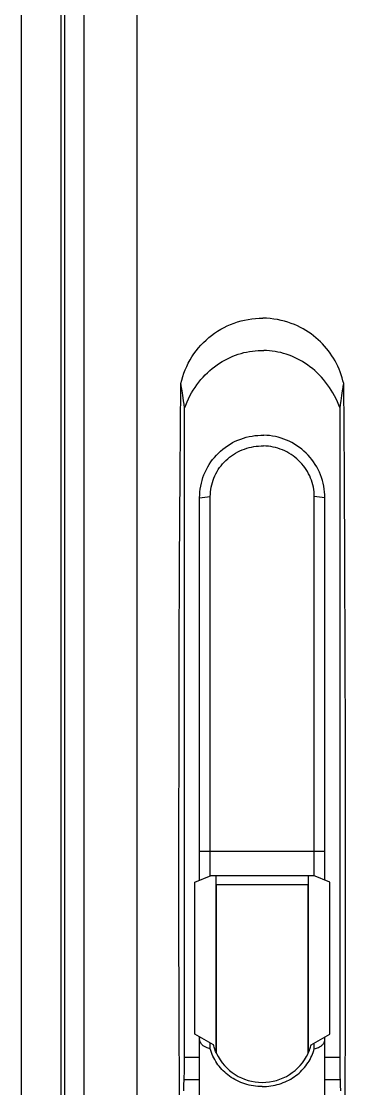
# Model space of a CAD drawing. Header units: millimetres. Extents: x 42356 to 50646, y 31507 to 39566.
# Drawn here: x 43022 to 43089.3, y 32901.3 to 33122.9 of the extents above; entities that cross this region are included whole.
import ezdxf

# ---------------------------------------------------------------- set-up
doc = ezdxf.new("R2010")
doc.units = ezdxf.units.MM
doc.layers.add('000-PI-ORMAR', color=2, linetype='Continuous')

msp = doc.modelspace()

# ---------------------------------------------------------------- linework, layer by layer
at = {"layer": '000-PI-ORMAR'}
for p, q in [((43031.017, 31875.989), (43031.017, 33973.989)), ((43030.267, 31975.489), (43030.267, 33972.489)), ((43022.017, 31977.989), (43022.017, 33969.989)), ((43035.017, 32036.989), (43035.017, 33910.989)), ((43046.017, 32036.989), (43046.017, 33910.989)), ((43064.074, 33059.357), (43064.757, 33059.691)), ((43064.757, 33059.691), (43065.453, 33059.995)), ((43065.453, 33059.995), (43066.162, 33060.268)), ((43066.162, 33060.268), (43066.883, 33060.509)), ((43066.883, 33060.509), (43067.615, 33060.719)), ((43067.615, 33060.719), (43068.358, 33060.896)), ((43068.358, 33060.896), (43069.11, 33061.042)), ((43069.11, 33061.042), (43069.866, 33061.154)), ((43069.866, 33061.154), (43070.625, 33061.232)), ((43070.625, 33061.232), (43071.384, 33061.277)), ((43071.384, 33061.277), (43072.143, 33061.288)), ((43072.902, 33061.266), (43072.143, 33061.288)), ((43073.659, 33061.21), (43072.902, 33061.266)), ((43074.414, 33061.121), (43073.659, 33061.21)), ((43075.167, 33060.999), (43074.414, 33061.121)), ((43075.912, 33060.844), (43075.167, 33060.999)), ((43076.637, 33060.66), (43075.912, 33060.844)), ((43077.339, 33060.45), (43076.637, 33060.66)), ((43078.019, 33060.214), (43077.339, 33060.45)), ((43078.676, 33059.956), (43078.019, 33060.214)), ((43079.31, 33059.676), (43078.676, 33059.956)), ((43079.921, 33059.377), (43079.31, 33059.676)), ((43060.338, 33056.751), (43060.908, 33057.251)), ((43060.908, 33057.251), (43061.501, 33057.725)), ((43061.501, 33057.725), (43062.116, 33058.175)), ((43062.116, 33058.175), (43062.752, 33058.598)), ((43062.752, 33058.598), (43063.406, 33058.992)), ((43063.406, 33058.992), (43064.074, 33059.357)), ((43080.509, 33059.06), (43079.921, 33059.377)), ((43081.074, 33058.727), (43080.509, 33059.06)), ((43081.616, 33058.381), (43081.074, 33058.727)), ((43082.136, 33058.02), (43081.616, 33058.381)), ((43082.641, 33057.641), (43082.136, 33058.02)), ((43083.132, 33057.245), (43082.641, 33057.641)), ((43083.607, 33056.832), (43083.132, 33057.245)), ((43058.293, 33054.519), (43058.767, 33055.111)), ((43058.767, 33055.111), (43059.267, 33055.681)), ((43059.267, 33055.681), (43059.791, 33056.228)), ((43059.791, 33056.228), (43060.338, 33056.751)), ((43084.066, 33056.403), (43083.607, 33056.832)), ((43084.508, 33055.957), (43084.066, 33056.403)), ((43084.935, 33055.495), (43084.508, 33055.957)), ((43085.344, 33055.018), (43084.935, 33055.495)), ((43085.736, 33054.526), (43085.344, 33055.018)), ((43057.027, 33052.623), (43057.42, 33053.273)), ((43057.42, 33053.273), (43057.843, 33053.906)), ((43057.843, 33053.906), (43058.293, 33054.519)), ((43064.239, 33052.592), (43064.787, 33052.879)), ((43064.787, 33052.879), (43065.34, 33053.144)), ((43065.34, 33053.144), (43065.898, 33053.386)), ((43065.898, 33053.386), (43066.462, 33053.606)), ((43066.462, 33053.606), (43067.033, 33053.804)), ((43067.033, 33053.804), (43067.609, 33053.981)), ((43067.609, 33053.981), (43068.19, 33054.136)), ((43068.19, 33054.136), (43068.776, 33054.269)), ((43068.776, 33054.269), (43069.365, 33054.38)), ((43069.365, 33054.38), (43069.955, 33054.469)), ((43069.955, 33054.469), (43070.545, 33054.535)), ((43070.545, 33054.535), (43071.135, 33054.579)), ((43071.135, 33054.579), (43071.723, 33054.602)), ((43071.723, 33054.602), (43072.311, 33054.602)), ((43072.899, 33054.579), (43072.311, 33054.602)), ((43073.489, 33054.535), (43072.899, 33054.579)), ((43074.079, 33054.469), (43073.489, 33054.535)), ((43074.669, 33054.38), (43074.079, 33054.469)), ((43075.258, 33054.269), (43074.669, 33054.38)), ((43075.843, 33054.136), (43075.258, 33054.269)), ((43076.425, 33053.981), (43075.843, 33054.136)), ((43077.001, 33053.804), (43076.425, 33053.981)), ((43077.571, 33053.606), (43077.001, 33053.804)), ((43078.136, 33053.386), (43077.571, 33053.606)), ((43078.694, 33053.144), (43078.136, 33053.386)), ((43079.247, 33052.879), (43078.694, 33053.144)), ((43079.795, 33052.592), (43079.247, 33052.879)), ((43086.11, 33054.02), (43085.736, 33054.526)), ((43086.466, 33053.5), (43086.11, 33054.02)), ((43086.804, 33052.966), (43086.466, 33053.5)), ((43087.122, 33052.421), (43086.804, 33052.966)), ((43055.751, 33049.88), (43056.024, 33050.585)), ((43056.024, 33050.585), (43056.328, 33051.278)), ((43056.328, 33051.278), (43056.662, 33051.958)), ((43056.662, 33051.958), (43057.027, 33052.623)), ((43061.125, 33050.404), (43061.617, 33050.821)), ((43061.617, 33050.821), (43062.121, 33051.218)), ((43062.121, 33051.218), (43062.637, 33051.594)), ((43062.637, 33051.594), (43063.163, 33051.949)), ((43063.163, 33051.949), (43063.698, 33052.282)), ((43063.698, 33052.282), (43064.239, 33052.592)), ((43080.336, 33052.282), (43079.795, 33052.592)), ((43080.871, 33051.949), (43080.336, 33052.282)), ((43081.397, 33051.594), (43080.871, 33051.949)), ((43081.913, 33051.218), (43081.397, 33051.594)), ((43082.417, 33050.821), (43081.913, 33051.218)), ((43082.909, 33050.404), (43082.417, 33050.821)), ((43087.42, 33051.863), (43087.122, 33052.421)), ((43087.698, 33051.295), (43087.42, 33051.863)), ((43087.955, 33050.716), (43087.698, 33051.295)), ((43088.191, 33050.128), (43087.955, 33050.716)), ((43055.119, 33047.698), (43055.298, 33048.435)), ((43055.298, 33048.435), (43055.509, 33049.163)), ((43055.509, 33049.163), (43055.751, 33049.88)), ((43058.869, 33048.019), (43059.292, 33048.536)), ((43059.292, 33048.536), (43059.73, 33049.034)), ((43059.73, 33049.034), (43060.181, 33049.511)), ((43060.181, 33049.511), (43060.646, 33049.968)), ((43060.646, 33049.968), (43061.125, 33050.404)), ((43083.387, 33049.968), (43082.909, 33050.404)), ((43083.853, 33049.511), (43083.387, 33049.968)), ((43084.304, 33049.034), (43083.853, 33049.511)), ((43084.742, 33048.536), (43084.304, 33049.034)), ((43085.165, 33048.019), (43084.742, 33048.536)), ((43088.405, 33049.531), (43088.191, 33050.128)), ((43088.597, 33048.927), (43088.405, 33049.531)), ((43088.767, 33048.316), (43088.597, 33048.927)), ((43054.979, 33028.929), (43055.119, 33047.698)), ((43055.16, 33047.471), (43055.119, 33047.698)), ((43055.206, 33047.21), (43055.16, 33047.471)), ((43055.256, 33046.912), (43055.206, 33047.21)), ((43055.31, 33046.574), (43055.256, 33046.912)), ((43055.37, 33046.19), (43055.31, 33046.574)), ((43055.436, 33045.757), (43055.37, 33046.19)), ((43057.341, 33045.762), (43057.696, 33046.352)), ((43057.696, 33046.352), (43058.069, 33046.926)), ((43058.069, 33046.926), (43058.461, 33047.482)), ((43058.461, 33047.482), (43058.869, 33048.019)), ((43085.573, 33047.482), (43085.165, 33048.019)), ((43085.965, 33046.925), (43085.573, 33047.482)), ((43086.338, 33046.352), (43085.965, 33046.925)), ((43086.693, 33045.762), (43086.338, 33046.352)), ((43088.597, 33045.749), (43088.663, 33046.183)), ((43088.663, 33046.183), (43088.723, 33046.569)), ((43088.723, 33046.569), (43088.778, 33046.909)), ((43088.915, 33047.698), (43088.767, 33048.316)), ((43088.778, 33046.909), (43088.828, 33047.208)), ((43088.828, 33047.208), (43088.873, 33047.47)), ((43088.873, 33047.47), (43088.915, 33047.698)), ((43089.055, 33028.929), (43088.915, 33047.698)), ((43055.508, 33045.27), (43055.436, 33045.757)), ((43055.587, 33044.723), (43055.508, 33045.27)), ((43055.674, 33044.105), (43055.587, 33044.723)), ((43055.771, 33043.402), (43055.674, 33044.105)), ((43056.398, 33043.903), (43056.691, 33044.537)), ((43056.691, 33044.537), (43057.006, 33045.157)), ((43057.006, 33045.157), (43057.341, 33045.762)), ((43087.028, 33045.157), (43086.693, 33045.762)), ((43087.343, 33044.537), (43087.028, 33045.157)), ((43087.636, 33043.903), (43087.343, 33044.537)), ((43088.262, 33043.397), (43088.359, 33044.097)), ((43088.359, 33044.097), (43088.446, 33044.714)), ((43088.446, 33044.714), (43088.525, 33045.261)), ((43088.525, 33045.261), (43088.597, 33045.749)), ((43055.879, 33042.603), (43055.771, 33043.402)), ((43055.879, 33042.603), (43056.127, 33043.258)), ((43055.879, 32907.798), (43055.879, 33042.603)), ((43056.127, 33043.258), (43056.398, 33043.903)), ((43087.907, 33043.258), (43087.636, 33043.903)), ((43088.155, 33042.603), (43087.907, 33043.258)), ((43088.155, 33042.603), (43088.262, 33043.397)), ((43088.155, 32907.798), (43088.155, 33042.603)), ((43064.82, 33034.815), (43065.336, 33035.141)), ((43065.336, 33035.141), (43065.866, 33035.442)), ((43065.866, 33035.442), (43066.41, 33035.718)), ((43066.41, 33035.718), (43066.967, 33035.968)), ((43066.967, 33035.968), (43067.534, 33036.192)), ((43067.534, 33036.192), (43068.112, 33036.389)), ((43068.112, 33036.389), (43068.698, 33036.558)), ((43068.698, 33036.558), (43069.291, 33036.7)), ((43069.291, 33036.7), (43069.891, 33036.814)), ((43069.891, 33036.814), (43070.495, 33036.9)), ((43070.495, 33036.9), (43071.102, 33036.957)), ((43071.102, 33036.957), (43071.712, 33036.985)), ((43071.712, 33036.985), (43072.322, 33036.985)), ((43072.931, 33036.957), (43072.322, 33036.985)), ((43073.539, 33036.9), (43072.931, 33036.957)), ((43074.143, 33036.814), (43073.539, 33036.9)), ((43074.743, 33036.7), (43074.143, 33036.814)), ((43075.336, 33036.558), (43074.743, 33036.7)), ((43075.922, 33036.389), (43075.336, 33036.558)), ((43076.5, 33036.192), (43075.922, 33036.389)), ((43077.067, 33035.968), (43076.5, 33036.192)), ((43077.624, 33035.718), (43077.067, 33035.968)), ((43078.168, 33035.442), (43077.624, 33035.718)), ((43078.698, 33035.141), (43078.168, 33035.442)), ((43079.214, 33034.815), (43078.698, 33035.141)), ((43062.097, 33032.391), (43062.501, 33032.846)), ((43062.501, 33032.846), (43062.927, 33033.283)), ((43062.927, 33033.283), (43063.373, 33033.699)), ((43063.373, 33033.699), (43063.837, 33034.093)), ((43063.837, 33034.093), (43064.32, 33034.466)), ((43064.32, 33034.466), (43064.82, 33034.815)), ((43065.631, 33032.72), (43066.046, 33033.003)), ((43066.046, 33033.003), (43066.473, 33033.267)), ((43066.473, 33033.267), (43066.914, 33033.511)), ((43066.914, 33033.511), (43067.365, 33033.735)), ((43067.365, 33033.735), (43067.827, 33033.937)), ((43067.827, 33033.937), (43068.298, 33034.119)), ((43068.298, 33034.119), (43068.777, 33034.278)), ((43068.777, 33034.278), (43069.263, 33034.416)), ((43069.263, 33034.416), (43069.756, 33034.531)), ((43069.756, 33034.531), (43070.253, 33034.623)), ((43070.253, 33034.623), (43070.754, 33034.693)), ((43070.754, 33034.693), (43071.258, 33034.739)), ((43071.258, 33034.739), (43071.764, 33034.762)), ((43071.764, 33034.762), (43072.27, 33034.762)), ((43072.776, 33034.739), (43072.27, 33034.762)), ((43073.28, 33034.693), (43072.776, 33034.739)), ((43073.781, 33034.623), (43073.28, 33034.693)), ((43074.278, 33034.531), (43073.781, 33034.623)), ((43074.771, 33034.416), (43074.278, 33034.531)), ((43075.257, 33034.278), (43074.771, 33034.416)), ((43075.736, 33034.119), (43075.257, 33034.278)), ((43076.207, 33033.937), (43075.736, 33034.119)), ((43076.669, 33033.735), (43076.207, 33033.937)), ((43077.12, 33033.511), (43076.669, 33033.735)), ((43077.56, 33033.267), (43077.12, 33033.511)), ((43077.988, 33033.003), (43077.56, 33033.267)), ((43078.403, 33032.72), (43077.988, 33033.003)), ((43079.714, 33034.466), (43079.214, 33034.815)), ((43080.196, 33034.093), (43079.714, 33034.466)), ((43080.661, 33033.699), (43080.196, 33034.093)), ((43081.107, 33033.283), (43080.661, 33033.699)), ((43081.533, 33032.846), (43081.107, 33033.283)), ((43081.937, 33032.391), (43081.533, 33032.846)), ((43060.705, 33030.395), (43061.017, 33030.918)), ((43061.017, 33030.918), (43061.354, 33031.425)), ((43061.354, 33031.425), (43061.714, 33031.916)), ((43061.714, 33031.916), (43062.097, 33032.391)), ((43063.17, 33030.255), (43063.468, 33030.654)), ((43063.468, 33030.654), (43063.786, 33031.038)), ((43063.786, 33031.038), (43064.122, 33031.407)), ((43064.122, 33031.407), (43064.475, 33031.761)), ((43064.475, 33031.761), (43064.845, 33032.098)), ((43064.845, 33032.098), (43065.23, 33032.418)), ((43065.23, 33032.418), (43065.631, 33032.72)), ((43078.804, 33032.418), (43078.403, 33032.72)), ((43079.189, 33032.098), (43078.804, 33032.418)), ((43079.559, 33031.761), (43079.189, 33032.098)), ((43079.912, 33031.407), (43079.559, 33031.761)), ((43080.248, 33031.038), (43079.912, 33031.407)), ((43080.566, 33030.654), (43080.248, 33031.038)), ((43080.864, 33030.255), (43080.566, 33030.654)), ((43082.32, 33031.916), (43081.937, 33032.391)), ((43082.68, 33031.425), (43082.32, 33031.916)), ((43083.017, 33030.918), (43082.68, 33031.425)), ((43083.329, 33030.395), (43083.017, 33030.918)), ((43054.869, 33010.24), (43054.979, 33028.929)), ((43059.71, 33028.176), (43059.919, 33028.748)), ((43059.919, 33028.748), (43060.155, 33029.309)), ((43060.155, 33029.309), (43060.417, 33029.858)), ((43060.417, 33029.858), (43060.705, 33030.395)), ((43061.979, 33028.086), (43062.175, 33028.54)), ((43062.175, 33028.54), (43062.393, 33028.986)), ((43062.393, 33028.986), (43062.631, 33029.42)), ((43062.631, 33029.42), (43062.89, 33029.844)), ((43062.89, 33029.844), (43063.17, 33030.255)), ((43081.144, 33029.844), (43080.864, 33030.255)), ((43081.403, 33029.42), (43081.144, 33029.844)), ((43081.641, 33028.986), (43081.403, 33029.42)), ((43081.859, 33028.54), (43081.641, 33028.986)), ((43082.055, 33028.086), (43081.859, 33028.54)), ((43083.617, 33029.858), (43083.329, 33030.395)), ((43083.879, 33029.309), (43083.617, 33029.858)), ((43084.115, 33028.748), (43083.879, 33029.309)), ((43084.324, 33028.176), (43084.115, 33028.748)), ((43089.165, 33010.24), (43089.055, 33028.929)), ((43059.145, 33025.811), (43059.245, 33026.412)), ((43059.245, 33026.412), (43059.372, 33027.007)), ((43059.372, 33027.007), (43059.527, 33027.596)), ((43059.527, 33027.596), (43059.71, 33028.176)), ((43061.337, 33025.706), (43061.42, 33026.192)), ((43061.42, 33026.192), (43061.525, 33026.675)), ((43061.525, 33026.675), (43061.654, 33027.152)), ((43061.654, 33027.152), (43061.806, 33027.622)), ((43061.806, 33027.622), (43061.979, 33028.086)), ((43082.228, 33027.622), (43082.055, 33028.086)), ((43082.38, 33027.152), (43082.228, 33027.622)), ((43082.509, 33026.675), (43082.38, 33027.152)), ((43082.614, 33026.192), (43082.509, 33026.675)), ((43082.697, 33025.706), (43082.614, 33026.192)), ((43084.507, 33027.596), (43084.324, 33028.176)), ((43084.662, 33027.007), (43084.507, 33027.596)), ((43084.789, 33026.412), (43084.662, 33027.007)), ((43084.889, 33025.811), (43084.789, 33026.412)), ((43059.017, 33023.989), (43059.031, 33024.598)), ((43059.017, 33023.989), (43061.231, 33024.229)), ((43059.017, 32950.589), (43059.017, 33023.989)), ((43059.031, 33024.598), (43059.074, 33025.206)), ((43059.074, 33025.206), (43059.145, 33025.811)), ((43061.231, 33024.229), (43061.243, 33024.723)), ((43061.231, 32945.482), (43061.231, 33024.229)), ((43061.243, 33024.723), (43061.278, 33025.215)), ((43061.278, 33025.215), (43061.337, 33025.706)), ((43082.756, 33025.215), (43082.697, 33025.706)), ((43082.791, 33024.723), (43082.756, 33025.215)), ((43082.803, 33024.229), (43082.791, 33024.723)), ((43085.017, 33023.989), (43082.803, 33024.229)), ((43082.803, 32950.589), (43082.803, 33024.229)), ((43084.96, 33025.206), (43084.889, 33025.811)), ((43085.003, 33024.598), (43084.96, 33025.206)), ((43085.017, 33023.989), (43085.003, 33024.598)), ((43085.017, 32950.589), (43085.017, 33023.989)), ((43054.789, 32991.611), (43054.869, 33010.24)), ((43089.245, 32991.611), (43089.165, 33010.24)), ((43054.739, 32973.024), (43054.789, 32991.611)), ((43089.295, 32973.024), (43089.245, 32991.611)), ((43054.718, 32954.46), (43054.739, 32973.024)), ((43089.316, 32954.46), (43089.295, 32973.024)), ((43054.726, 32935.899), (43054.718, 32954.46)), ((43089.308, 32935.899), (43089.316, 32954.46)), ((43059.017, 32950.589), (43085.017, 32950.589)), ((43059.017, 32944.571), (43059.017, 32950.589)), ((43082.803, 32945.482), (43082.803, 32950.589)), ((43085.017, 32944.571), (43085.017, 32950.589)), ((43058.017, 32944.159), (43061.417, 32945.559)), ((43058.017, 32912.559), (43058.017, 32944.159)), ((43061.417, 32945.559), (43082.617, 32945.559)), ((43062.435, 32908.766), (43062.435, 32945.559)), ((43081.599, 32908.766), (43081.599, 32945.559)), ((43086.017, 32944.159), (43082.617, 32945.559)), ((43086.017, 32912.559), (43086.017, 32944.159)), ((43062.517, 32943.659), (43081.516, 32943.659)), ((43062.517, 32908.586), (43062.517, 32943.659)), ((43081.516, 32908.586), (43081.516, 32943.659)), ((43054.764, 32917.325), (43054.726, 32935.899)), ((43089.27, 32917.325), (43089.308, 32935.899)), ((43054.831, 32898.716), (43054.764, 32917.325)), ((43089.202, 32898.716), (43089.27, 32917.325)), ((43061.861, 32910.393), (43058.017, 32912.559)), ((43059.017, 32897.495), (43059.017, 32911.995)), ((43059.017, 32911.919), (43059.042, 32911.92)), ((43059.017, 32911.919), (43059.042, 32911.92)), ((43059.017, 32911.722), (43059.019, 32911.749)), ((43059.024, 32911.37), (43059.017, 32911.44)), ((43059.019, 32911.749), (43059.022, 32911.777)), ((43059.022, 32911.777), (43059.025, 32911.805)), ((43059.034, 32911.301), (43059.024, 32911.37)), ((43059.025, 32911.805), (43059.029, 32911.833)), ((43059.029, 32911.833), (43059.033, 32911.862)), ((43059.033, 32911.862), (43059.037, 32911.891)), ((43059.047, 32911.233), (43059.034, 32911.301)), ((43059.037, 32911.891), (43059.042, 32911.92)), ((43059.063, 32911.165), (43059.047, 32911.233)), ((43059.082, 32911.097), (43059.063, 32911.165)), ((43059.104, 32911.029), (43059.082, 32911.097)), ((43059.13, 32910.962), (43059.104, 32911.029)), ((43059.16, 32910.894), (43059.13, 32910.962)), ((43082.173, 32910.393), (43086.017, 32912.559)), ((43084.863, 32910.869), (43084.899, 32910.951)), ((43084.899, 32910.951), (43084.93, 32911.032)), ((43084.93, 32911.032), (43084.956, 32911.112)), ((43084.956, 32911.112), (43084.978, 32911.193)), ((43084.978, 32911.193), (43084.995, 32911.274)), ((43084.996, 32911.891), (43084.991, 32911.92)), ((43085.017, 32911.919), (43084.991, 32911.92)), ((43085.017, 32911.919), (43084.991, 32911.92)), ((43084.995, 32911.274), (43085.008, 32911.357)), ((43085.001, 32911.862), (43084.996, 32911.891)), ((43085.005, 32911.834), (43085.001, 32911.862)), ((43085.009, 32911.806), (43085.005, 32911.834)), ((43085.008, 32911.357), (43085.017, 32911.44)), ((43085.012, 32911.778), (43085.009, 32911.806)), ((43085.015, 32911.75), (43085.012, 32911.778)), ((43085.017, 32911.722), (43085.015, 32911.75)), ((43085.017, 32897.495), (43085.017, 32911.995)), ((43059.194, 32910.825), (43059.16, 32910.894)), ((43059.232, 32910.755), (43059.194, 32910.825)), ((43059.276, 32910.684), (43059.232, 32910.755)), ((43059.326, 32910.612), (43059.276, 32910.684)), ((43059.382, 32910.539), (43059.326, 32910.612)), ((43059.444, 32910.465), (43059.382, 32910.539)), ((43059.515, 32910.391), (43059.444, 32910.465)), ((43059.593, 32910.316), (43059.515, 32910.391)), ((43059.68, 32910.24), (43059.593, 32910.316)), ((43059.777, 32910.165), (43059.68, 32910.24)), ((43059.884, 32910.09), (43059.777, 32910.165)), ((43060.003, 32910.016), (43059.884, 32910.09)), ((43060.133, 32909.942), (43060.003, 32910.016)), ((43060.276, 32909.87), (43060.133, 32909.942)), ((43060.434, 32909.8), (43060.276, 32909.87)), ((43060.606, 32909.733), (43060.434, 32909.8)), ((43060.795, 32909.668), (43060.606, 32909.733)), ((43061.003, 32909.607), (43060.795, 32909.668)), ((43061.231, 32909.55), (43061.003, 32909.607)), ((43061.231, 32909.55), (43061.231, 32910.748)), ((43061.344, 32909.161), (43061.231, 32909.55)), ((43061.473, 32908.776), (43061.344, 32909.161)), ((43061.618, 32908.395), (43061.473, 32908.776)), ((43061.928, 32910.149), (43061.861, 32910.393)), ((43062, 32909.909), (43061.928, 32910.149)), ((43062.078, 32909.673), (43062, 32909.909)), ((43062.16, 32909.441), (43062.078, 32909.673)), ((43062.247, 32909.212), (43062.16, 32909.441)), ((43062.339, 32908.987), (43062.247, 32909.212)), ((43062.435, 32908.766), (43062.339, 32908.987)), ((43062.446, 32908.74), (43062.435, 32908.766)), ((43062.458, 32908.714), (43062.446, 32908.74)), ((43062.47, 32908.688), (43062.458, 32908.714)), ((43062.482, 32908.663), (43062.47, 32908.688)), ((43081.552, 32908.663), (43081.564, 32908.688)), ((43081.564, 32908.688), (43081.576, 32908.714)), ((43081.576, 32908.714), (43081.588, 32908.74)), ((43081.588, 32908.74), (43081.599, 32908.766)), ((43081.599, 32908.766), (43081.695, 32908.987)), ((43081.695, 32908.987), (43081.787, 32909.212)), ((43081.787, 32909.212), (43081.874, 32909.441)), ((43081.874, 32909.441), (43081.956, 32909.673)), ((43081.956, 32909.673), (43082.033, 32909.909)), ((43082.033, 32909.909), (43082.106, 32910.149)), ((43082.106, 32910.149), (43082.173, 32910.393)), ((43082.429, 32908.428), (43082.569, 32908.798)), ((43082.569, 32908.798), (43082.694, 32909.172)), ((43082.694, 32909.172), (43082.803, 32909.55)), ((43082.803, 32909.55), (43082.803, 32910.748)), ((43082.803, 32909.55), (43083.063, 32909.616)), ((43083.063, 32909.616), (43083.297, 32909.687)), ((43083.297, 32909.687), (43083.507, 32909.762)), ((43083.507, 32909.762), (43083.695, 32909.841)), ((43083.695, 32909.841), (43083.863, 32909.922)), ((43083.863, 32909.922), (43084.015, 32910.006)), ((43084.015, 32910.006), (43084.151, 32910.091)), ((43084.151, 32910.091), (43084.275, 32910.179)), ((43084.275, 32910.179), (43084.386, 32910.267)), ((43084.386, 32910.267), (43084.484, 32910.357)), ((43084.484, 32910.357), (43084.571, 32910.445)), ((43084.571, 32910.445), (43084.647, 32910.533)), ((43084.647, 32910.533), (43084.713, 32910.619)), ((43084.713, 32910.619), (43084.77, 32910.704)), ((43084.77, 32910.704), (43084.82, 32910.787)), ((43084.82, 32910.787), (43084.863, 32910.869)), ((43055.869, 32906.033), (43055.874, 32906.469)), ((43055.874, 32906.469), (43055.877, 32906.91)), ((43055.877, 32906.91), (43055.878, 32907.353)), ((43055.878, 32907.353), (43055.879, 32907.798)), ((43055.879, 32907.798), (43059.017, 32907.798)), ((43061.778, 32908.02), (43061.618, 32908.395)), ((43061.954, 32907.651), (43061.778, 32908.02)), ((43062.146, 32907.288), (43061.954, 32907.651)), ((43062.352, 32906.932), (43062.146, 32907.288)), ((43062.574, 32906.583), (43062.352, 32906.932)), ((43062.493, 32908.637), (43062.482, 32908.663)), ((43062.505, 32908.611), (43062.493, 32908.637)), ((43062.517, 32908.586), (43062.505, 32908.611)), ((43062.81, 32906.242), (43062.574, 32906.583)), ((43081.288, 32906.331), (43081.514, 32906.665)), ((43081.514, 32906.665), (43081.726, 32907.005)), ((43081.516, 32908.586), (43081.528, 32908.611)), ((43081.528, 32908.611), (43081.54, 32908.637)), ((43081.54, 32908.637), (43081.552, 32908.663)), ((43081.726, 32907.005), (43081.923, 32907.352)), ((43081.923, 32907.352), (43082.106, 32907.704)), ((43082.106, 32907.704), (43082.275, 32908.063)), ((43082.275, 32908.063), (43082.429, 32908.428)), ((43085.017, 32907.798), (43088.155, 32907.798)), ((43088.155, 32907.353), (43088.155, 32907.798)), ((43088.157, 32906.91), (43088.155, 32907.353)), ((43088.16, 32906.469), (43088.157, 32906.91)), ((43088.164, 32906.033), (43088.16, 32906.469)), ((43055.831, 32903.937), (43055.841, 32904.342)), ((43055.841, 32904.342), (43055.85, 32904.755)), ((43055.85, 32904.755), (43055.858, 32905.175)), ((43055.858, 32905.175), (43055.864, 32905.601)), ((43055.864, 32905.601), (43055.869, 32906.033)), ((43063.062, 32905.909), (43062.81, 32906.242)), ((43063.328, 32905.584), (43063.062, 32905.909)), ((43063.609, 32905.269), (43063.328, 32905.584)), ((43063.904, 32904.962), (43063.609, 32905.269)), ((43064.213, 32904.667), (43063.904, 32904.962)), ((43064.535, 32904.382), (43064.213, 32904.667)), ((43064.87, 32904.109), (43064.535, 32904.382)), ((43079.323, 32904.236), (43079.643, 32904.506)), ((43079.643, 32904.506), (43079.95, 32904.787)), ((43079.95, 32904.787), (43080.245, 32905.078)), ((43080.245, 32905.078), (43080.526, 32905.379)), ((43080.526, 32905.379), (43080.794, 32905.688)), ((43080.794, 32905.688), (43081.048, 32906.006)), ((43081.048, 32906.006), (43081.288, 32906.331)), ((43088.17, 32905.601), (43088.164, 32906.033)), ((43088.176, 32905.175), (43088.17, 32905.601)), ((43088.184, 32904.755), (43088.176, 32905.175)), ((43088.193, 32904.342), (43088.184, 32904.755)), ((43088.203, 32903.937), (43088.193, 32904.342)), ((43055.769, 32902), (43055.808, 32903.155)), ((43055.808, 32903.155), (43055.82, 32903.541)), ((43055.808, 32903.155), (43059.017, 32903.155)), ((43055.82, 32903.541), (43055.831, 32903.937)), ((43065.218, 32903.848), (43064.87, 32904.109)), ((43065.579, 32903.599), (43065.218, 32903.848)), ((43065.951, 32903.363), (43065.579, 32903.599)), ((43066.334, 32903.14), (43065.951, 32903.363)), ((43066.728, 32902.933), (43066.334, 32903.14)), ((43067.131, 32902.74), (43066.728, 32902.933)), ((43067.544, 32902.561), (43067.131, 32902.74)), ((43067.966, 32902.399), (43067.544, 32902.561)), ((43068.396, 32902.252), (43067.966, 32902.399)), ((43068.832, 32902.122), (43068.396, 32902.252)), ((43069.275, 32902.008), (43068.832, 32902.122)), ((43074.68, 32901.989), (43075.111, 32902.097)), ((43075.111, 32902.097), (43075.536, 32902.22)), ((43075.536, 32902.22), (43075.955, 32902.358)), ((43075.955, 32902.358), (43076.366, 32902.512)), ((43076.366, 32902.512), (43076.77, 32902.68)), ((43076.77, 32902.68), (43077.165, 32902.863)), ((43077.165, 32902.863), (43077.55, 32903.059)), ((43077.55, 32903.059), (43077.926, 32903.269)), ((43077.926, 32903.269), (43078.292, 32903.493)), ((43078.292, 32903.493), (43078.648, 32903.729)), ((43078.648, 32903.729), (43078.991, 32903.977)), ((43078.991, 32903.977), (43079.323, 32904.236)), ((43085.017, 32903.155), (43088.226, 32903.155)), ((43088.214, 32903.541), (43088.203, 32903.937)), ((43088.226, 32903.155), (43088.214, 32903.541)), ((43088.265, 32902), (43088.226, 32903.155)), ((43055.731, 32900.845), (43055.769, 32902)), ((43069.724, 32901.911), (43069.275, 32902.008)), ((43070.177, 32901.831), (43069.724, 32901.911)), ((43070.634, 32901.769), (43070.177, 32901.831)), ((43071.093, 32901.725), (43070.634, 32901.769)), ((43071.554, 32901.698), (43071.093, 32901.725)), ((43072.017, 32901.689), (43071.554, 32901.698)), ((43072.017, 32901.689), (43072.466, 32901.697)), ((43072.466, 32901.697), (43072.914, 32901.723)), ((43072.914, 32901.723), (43073.36, 32901.765)), ((43073.36, 32901.765), (43073.803, 32901.823)), ((43073.803, 32901.823), (43074.244, 32901.898)), ((43074.244, 32901.898), (43074.68, 32901.989)), ((43088.303, 32900.845), (43088.265, 32902))]:
    msp.add_line(p, q, dxfattribs=at)
msp.add_arc((43072.017, 32913.059), 10.5, 205.21552, 334.78448, dxfattribs=at)

doc.saveas('drawing.dxf')
